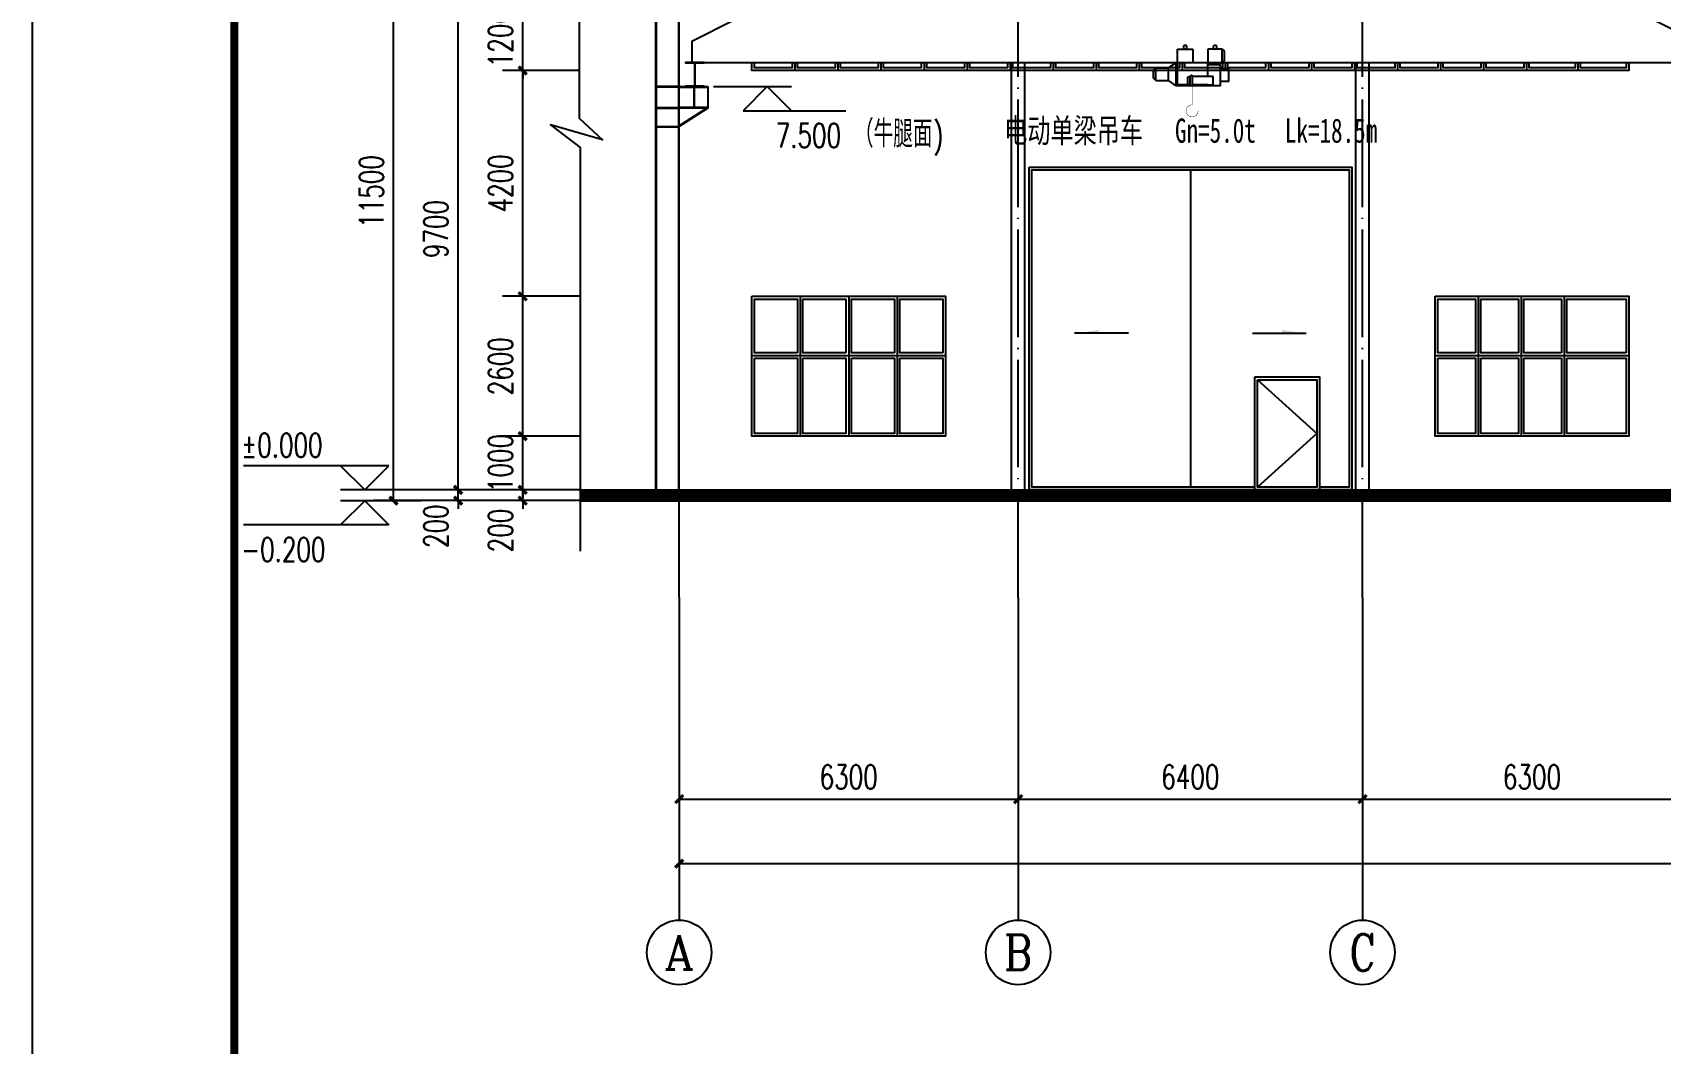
# Model space of a CAD drawing. Extents: x 1900113 to 2270874, y 17288394 to 17931430.
# Drawn here: x 2181774 to 2212030, y 17371349 to 17390147 of the extents above; entities that cross this region are included whole.
import ezdxf
from ezdxf.enums import TextEntityAlignment as Align

# ---------------------------------------------------------------- set-up
doc = ezdxf.new("R2010")
doc.units = 0
doc.header["$LTSCALE"] = 1000
doc.header["$MEASUREMENT"] = 0
doc.linetypes.add('DOTE', pattern=[2.42, 2, -0.2, 0.02, -0.2])
doc.layers.get('Defpoints').update_dxf_attribs({"color": 250})
for name, color, linetype in [('0 - 立面线', 7, 'Continuous'), ('AXIS_TEXT', 7, 'Continuous'), ('AXIS_外部', 171, 'Continuous'), ('COLUMN', 2, 'Continuous'), ('DOTE', 1, 'DOTE'), ('PUB_DIM', 161, 'Continuous'), ('PUB_TEXT', 7, 'Continuous'), ('TK', 4, 'Continuous'), ('WALL', 9, 'Continuous'), ('WINDOW', 140, 'Continuous'), ('梁柱', 3, 'Continuous')]:
    doc.layers.add(name, color=color, linetype=linetype)
doc.styles.add('_TCH_AXIS', font='COMPLEX', dxfattribs={"bigfont": 'GBCBIG'})
doc.styles.add('_TCH_DIM', font='SIMPLEX', dxfattribs={"bigfont": 'GBCBIG'})
doc.styles.add('_TCH_DIM_T3', font='SIMPLEX', dxfattribs={"width": 0.705882, "bigfont": 'GBCBIG'})
doc.styles.add('COMPLEX', font='COMPLEX')
doc.styles.add('HT', font='simhei.ttf', dxfattribs={"width": 0.7})
doc.dimstyles.new('_TCH_ARCH&&150', dxfattribs={"dimtxt": 446.25, "dimasz": 150, "dimexe": 375, "dimexo": 450, "dimgap": 189.375, "dimtad": 1, "dimdec": 0, "dimzin": 0, "dimdsep": 46, "dimtxsty": '_TCH_DIM_T3', "dimblk": 'ARCHTICK', "dimcen": 0.09, "dimclrt": 7, "dimazin": 2, "dimtfac": 1, "dimtdec": 0, "dimtix": 1, "dimtmove": 2, "dimatfit": 3, "dimfxl": 0, "dimtolj": 1, "dimtzin": 0, "dimarcsym": 0})

# ---------------------------------------------------------------- blocks, each defined once
blk = doc.blocks.new('A$C1CF62CEA')
at = {"color": 7}
for p, q in [((448, 1264), (731, 1264)), ((448, 1007), (448, 1264)), ((731, 1264), (731, 1007)), ((1279, 1264), (1012, 1264)), ((1012, 1264), (1012, 1007)), ((1279, 1007), (1279, 1264)), ((1279, 1264), (1318, 1226)), ((1318, 1044), (1318, 1226)), ((47, 913), (0, 867)), ((47, 677), (47, 913)), ((47, 913), (282, 913)), ((424, 1007), (282, 913)), ((282, 677), (282, 913)), ((1012, 1007), (424, 1007)), ((424, 583), (424, 1007)), ((448, 599), (448, 1007)), ((1012, 1007), (1279, 1007)), ((1012, 756), (1012, 1007)), ((1012, 975), (1247, 975)), ((1247, 583), (1247, 975)), ((1279, 1007), (1318, 1044)), ((0, 723), (0, 867)), ((47, 677), (0, 723)), ((47, 677), (282, 677)), ((424, 583), (282, 677)), ((679, 744), (632, 744)), ((632, 744), (632, 599)), ((718, 779), (679, 756)), ((679, 756), (679, 583)), ((718, 779), (718, 583)), ((1110, 756), (718, 756)), ((718, 756), (718, 599)), ((1110, 599), (1110, 756)), ((1404, 897), (1247, 897)), ((1404, 662), (1247, 662)), ((1404, 662), (1404, 897)), ((1247, 583), (424, 583)), ((679, 599), (448, 599)), ((1012, 599), (718, 599)), ((1012, 599), (1110, 599))]:
    blk.add_line(p, q, dxfattribs=at)
at = {"color": 7, "linetype": 'ByBlock', "const_width": 7.84}
blk.add_lwpolyline([(830, 116, -2.414214), (718, 227), (718, 583)], format="xyb", dxfattribs=at)
at = {"color": 7, "extrusion": (0, 0, -1)}
for centre in [(589, 1299), (1145, 1299)]:
    blk.add_ellipse(centre, major_axis=(24.4, 24.4), ratio=1, start_param=3.926991, end_param=10.210176, dxfattribs=at)
blk = doc.blocks.new('A$C53AF4E09')
at = {"layer": 'COLUMN'}
blk.add_hatch(color=256, dxfattribs=at).paths.add_polyline_path([(350, 450), (0, 450), (0, 440), (170, 440), (170, 10), (0, 10), (0, 0), (350, 0), (350, 10), (180, 10), (180, 440), (350, 440)])
blk.add_lwpolyline([(0, 440), (0, 450), (350, 450), (350, 440), (180, 440), (180, 10), (350, 10), (350, 0), (0, 0), (0, 10), (170, 10), (170, 440)], close=True, dxfattribs=at)
blk = doc.blocks.new('GeYuanFrame_10511414', base_point=(18.76, 4.34))
at = {"layer": 'TK'}
blk.add_lwpolyline([(18.76, 424.34), (612.76, 424.34), (612.76, 4.34), (18.76, 4.34), (18.76, 424.34)], dxfattribs=at)
at = {"layer": 'TK', "const_width": 1}
blk.add_lwpolyline([(602.76, 414.34), (43.76, 414.34), (43.76, 14.34), (602.76, 14.34)], close=True, dxfattribs=at)
blk = doc.blocks.new('_ArchTick')
at = {"color": 0, "linetype": 'ByBlock', "const_width": 0.4}
blk.add_lwpolyline([(-0.5, -0.5), (0.5, 0.5)], dxfattribs=at)
blk = doc.blocks.new('*D135')
at = {"layer": 'Defpoints', "color": 0}
for p in [(2190883, 17381642), (2192383, 17381642), (2192383, 17381442)]:
    blk.add_point(p, dxfattribs=at)
at = {"layer": 'PUB_DIM', "color": 0, "lineweight": -2}
for p, q in [((2190883, 17381642), (2190883, 17381792)), ((2191933, 17381642), (2190508, 17381642)), ((2191933, 17381442), (2190508, 17381442)), ((2190883, 17381442), (2190883, 17381642)), ((2190883, 17381442), (2190883, 17381292))]:
    blk.add_line(p, q, dxfattribs=at)
at = {"layer": 'PUB_DIM', "color": 0, "lineweight": -2, "xscale": 150, "yscale": 150, "zscale": 150}
for p, rotation in [((2190883, 17381642), 270), ((2190883, 17381442), 90)]:
    blk.add_blockref('_ArchTick', p, dxfattribs=dict(at, rotation=rotation))
at = {"layer": 'PUB_DIM', "color": 7, "insert": (2190471, 17380887), "char_height": 446.2, "attachment_point": 5, "rotation": 90, "style": '_TCH_DIM_T3'}
blk.add_mtext('\\A1;200', dxfattribs=at)
blk = doc.blocks.new('*D136')
at = {"layer": 'Defpoints', "color": 0}
for p in [(2190883, 17382642), (2192383, 17382642), (2192383, 17381642)]:
    blk.add_point(p, dxfattribs=at)
at = {"layer": 'PUB_DIM', "color": 0, "lineweight": -2}
for p, q in [((2191933, 17382642), (2190508, 17382642)), ((2190883, 17382642), (2190883, 17382792)), ((2190883, 17381642), (2190883, 17382642)), ((2191933, 17381642), (2190508, 17381642)), ((2190883, 17381642), (2190883, 17381492))]:
    blk.add_line(p, q, dxfattribs=at)
at = {"layer": 'PUB_DIM', "color": 0, "lineweight": -2, "xscale": 150, "yscale": 150, "zscale": 150}
for p, rotation in [((2190883, 17382642), 270), ((2190883, 17381642), 90)]:
    blk.add_blockref('_ArchTick', p, dxfattribs=dict(at, rotation=rotation))
at = {"layer": 'PUB_DIM', "color": 7, "insert": (2190471, 17382142), "char_height": 446.2, "attachment_point": 5, "rotation": 90, "style": '_TCH_DIM_T3'}
blk.add_mtext('\\A1;1000', dxfattribs=at)
blk = doc.blocks.new('*D137')
at = {"layer": 'Defpoints', "color": 0}
for p in [(2190883, 17385242), (2192383, 17385242), (2192383, 17382642)]:
    blk.add_point(p, dxfattribs=at)
at = {"layer": 'PUB_DIM', "color": 0, "lineweight": -2}
for p, q in [((2191933, 17385242), (2190508, 17385242)), ((2190883, 17382642), (2190883, 17385242)), ((2191933, 17382642), (2190508, 17382642))]:
    blk.add_line(p, q, dxfattribs=at)
at = {"layer": 'PUB_DIM', "color": 0, "lineweight": -2, "xscale": 150, "yscale": 150, "zscale": 150}
for p, rotation in [((2190883, 17385242), 90), ((2190883, 17382642), 270)]:
    blk.add_blockref('_ArchTick', p, dxfattribs=dict(at, rotation=rotation))
at = {"layer": 'PUB_DIM', "color": 7, "insert": (2190471, 17383942), "char_height": 446.2, "attachment_point": 5, "rotation": 90, "style": '_TCH_DIM_T3'}
blk.add_mtext('\\A1;2600', dxfattribs=at)
blk = doc.blocks.new('*D138')
at = {"layer": 'Defpoints', "color": 0}
for p in [(2190883, 17389442), (2192383, 17389442), (2192383, 17385242)]:
    blk.add_point(p, dxfattribs=at)
at = {"layer": 'PUB_DIM', "color": 0, "lineweight": -2}
for p, q in [((2191933, 17389442), (2190508, 17389442)), ((2190883, 17385242), (2190883, 17389442)), ((2191933, 17385242), (2190508, 17385242))]:
    blk.add_line(p, q, dxfattribs=at)
at = {"layer": 'PUB_DIM', "color": 0, "lineweight": -2, "xscale": 150, "yscale": 150, "zscale": 150}
for p, rotation in [((2190883, 17389442), 90), ((2190883, 17385242), 270)]:
    blk.add_blockref('_ArchTick', p, dxfattribs=dict(at, rotation=rotation))
at = {"layer": 'PUB_DIM', "color": 7, "insert": (2190471, 17387342), "char_height": 446.2, "attachment_point": 5, "rotation": 90, "style": '_TCH_DIM_T3'}
blk.add_mtext('\\A1;4200', dxfattribs=at)
blk = doc.blocks.new('*D139')
at = {"layer": 'Defpoints', "color": 0}
for p in [(2190883, 17390642), (2192383, 17390642), (2192383, 17389442)]:
    blk.add_point(p, dxfattribs=at)
at = {"layer": 'PUB_DIM', "color": 0, "lineweight": -2}
for p, q in [((2190883, 17390642), (2190883, 17390792)), ((2191933, 17390642), (2190508, 17390642)), ((2190883, 17389442), (2190883, 17390642)), ((2191933, 17389442), (2190508, 17389442)), ((2190883, 17389442), (2190883, 17389292))]:
    blk.add_line(p, q, dxfattribs=at)
at = {"layer": 'PUB_DIM', "color": 0, "lineweight": -2, "xscale": 150, "yscale": 150, "zscale": 150}
for p, rotation in [((2190883, 17390642), 270), ((2190883, 17389442), 90)]:
    blk.add_blockref('_ArchTick', p, dxfattribs=dict(at, rotation=rotation))
at = {"layer": 'PUB_DIM', "color": 7, "insert": (2190471, 17390042), "char_height": 446.2, "attachment_point": 5, "rotation": 90, "style": '_TCH_DIM_T3'}
blk.add_mtext('\\A1;1200', dxfattribs=at)
blk = doc.blocks.new('*D141')
at = {"layer": 'Defpoints', "color": 0}
for p in [(2188483, 17392942), (2192383, 17392942), (2192383, 17381442)]:
    blk.add_point(p, dxfattribs=at)
at = {"layer": 'PUB_DIM', "color": 0, "lineweight": -2}
for p, q in [((2191933, 17392942), (2188108, 17392942)), ((2188483, 17381442), (2188483, 17392942)), ((2191933, 17381442), (2188108, 17381442))]:
    blk.add_line(p, q, dxfattribs=at)
at = {"layer": 'PUB_DIM', "color": 0, "lineweight": -2, "xscale": 150, "yscale": 150, "zscale": 150}
for p, rotation in [((2188483, 17392942), 90), ((2188483, 17381442), 270)]:
    blk.add_blockref('_ArchTick', p, dxfattribs=dict(at, rotation=rotation))
at = {"layer": 'PUB_DIM', "color": 7, "insert": (2188071, 17387192), "char_height": 446.2, "attachment_point": 5, "rotation": 90, "style": '_TCH_DIM_T3'}
blk.add_mtext('\\A1;11500', dxfattribs=at)
blk = doc.blocks.new('*D142')
at = {"layer": 'Defpoints', "color": 0}
for p in [(2189683, 17381642), (2192383, 17381642), (2192383, 17381442)]:
    blk.add_point(p, dxfattribs=at)
at = {"layer": 'PUB_DIM', "color": 0, "lineweight": -2}
for p, q in [((2189683, 17381642), (2189683, 17381792)), ((2191933, 17381642), (2189308, 17381642)), ((2191933, 17381442), (2189308, 17381442)), ((2189683, 17381442), (2189683, 17381642)), ((2189683, 17381442), (2189683, 17381292))]:
    blk.add_line(p, q, dxfattribs=at)
at = {"layer": 'PUB_DIM', "color": 0, "lineweight": -2, "xscale": 150, "yscale": 150, "zscale": 150}
for p, rotation in [((2189683, 17381642), 270), ((2189683, 17381442), 90)]:
    blk.add_blockref('_ArchTick', p, dxfattribs=dict(at, rotation=rotation))
at = {"layer": 'PUB_DIM', "color": 7, "insert": (2189271, 17380967), "char_height": 446.2, "attachment_point": 5, "rotation": 90, "style": '_TCH_DIM_T3'}
blk.add_mtext('\\A1;200', dxfattribs=at)
blk = doc.blocks.new('*D143')
at = {"layer": 'Defpoints', "color": 0}
for p in [(2189683, 17391342), (2192383, 17391342), (2192383, 17381642)]:
    blk.add_point(p, dxfattribs=at)
at = {"layer": 'PUB_DIM', "color": 0, "lineweight": -2}
for p, q in [((2191933, 17391342), (2189308, 17391342)), ((2189683, 17381642), (2189683, 17391342)), ((2191933, 17381642), (2189308, 17381642))]:
    blk.add_line(p, q, dxfattribs=at)
at = {"layer": 'PUB_DIM', "color": 0, "lineweight": -2, "xscale": 150, "yscale": 150, "zscale": 150}
for p, rotation in [((2189683, 17391342), 90), ((2189683, 17381642), 270)]:
    blk.add_blockref('_ArchTick', p, dxfattribs=dict(at, rotation=rotation))
at = {"layer": 'PUB_DIM', "color": 7, "insert": (2189271, 17386492), "char_height": 446.2, "attachment_point": 5, "rotation": 90, "style": '_TCH_DIM_T3'}
blk.add_mtext('\\A1;9700', dxfattribs=at)
blk = doc.blocks.new('*D166')
at = {"layer": 'AXIS_外部', "color": 0, "lineweight": -2}
for p, q in [((2206493, 17376904), (2206493, 17375517)), ((2212793, 17376904), (2212793, 17375517)), ((2206493, 17375892), (2212793, 17375892))]:
    blk.add_line(p, q, dxfattribs=at)
at = {"layer": 'Defpoints', "color": 0}
for p in [(2206493, 17377354), (2212793, 17377354), (2212793, 17375892)]:
    blk.add_point(p, dxfattribs=at)
at = {"layer": 'AXIS_外部', "color": 0, "lineweight": -2, "xscale": 150, "yscale": 150, "zscale": 150, "rotation": 180}
blk.add_blockref('_ArchTick', (2206493, 17375892), dxfattribs=at)
at = {"layer": 'AXIS_外部', "color": 0, "lineweight": -2, "xscale": 150, "yscale": 150, "zscale": 150}
blk.add_blockref('_ArchTick', (2212793, 17375892), dxfattribs=at)
at = {"layer": 'AXIS_外部', "color": 7, "insert": (2209643, 17376304), "char_height": 446.2, "attachment_point": 5, "style": '_TCH_DIM_T3'}
blk.add_mtext('\\A1;6300', dxfattribs=at)
blk = doc.blocks.new('*D167')
at = {"layer": 'AXIS_外部', "color": 0, "lineweight": -2}
for p, q in [((2200093, 17376904), (2200093, 17375517)), ((2206493, 17376904), (2206493, 17375517)), ((2200093, 17375892), (2206493, 17375892))]:
    blk.add_line(p, q, dxfattribs=at)
at = {"layer": 'Defpoints', "color": 0}
for p in [(2200093, 17377354), (2206493, 17377354), (2206493, 17375892)]:
    blk.add_point(p, dxfattribs=at)
at = {"layer": 'AXIS_外部', "color": 0, "lineweight": -2, "xscale": 150, "yscale": 150, "zscale": 150, "rotation": 180}
blk.add_blockref('_ArchTick', (2200093, 17375892), dxfattribs=at)
at = {"layer": 'AXIS_外部', "color": 0, "lineweight": -2, "xscale": 150, "yscale": 150, "zscale": 150}
blk.add_blockref('_ArchTick', (2206493, 17375892), dxfattribs=at)
at = {"layer": 'AXIS_外部', "color": 7, "insert": (2203293, 17376304), "char_height": 446.2, "attachment_point": 5, "style": '_TCH_DIM_T3'}
blk.add_mtext('\\A1;6400', dxfattribs=at)
blk = doc.blocks.new('*D168')
at = {"layer": 'AXIS_外部', "color": 0, "lineweight": -2}
for p, q in [((2193793, 17376904), (2193793, 17375517)), ((2200093, 17376904), (2200093, 17375517)), ((2193793, 17375892), (2200093, 17375892))]:
    blk.add_line(p, q, dxfattribs=at)
at = {"layer": 'Defpoints', "color": 0}
for p in [(2193793, 17377354), (2200093, 17377354), (2200093, 17375892)]:
    blk.add_point(p, dxfattribs=at)
at = {"layer": 'AXIS_外部', "color": 0, "lineweight": -2, "xscale": 150, "yscale": 150, "zscale": 150, "rotation": 180}
blk.add_blockref('_ArchTick', (2193793, 17375892), dxfattribs=at)
at = {"layer": 'AXIS_外部', "color": 0, "lineweight": -2, "xscale": 150, "yscale": 150, "zscale": 150}
blk.add_blockref('_ArchTick', (2200093, 17375892), dxfattribs=at)
at = {"layer": 'AXIS_外部', "color": 7, "insert": (2196943, 17376304), "char_height": 446.2, "attachment_point": 5, "style": '_TCH_DIM_T3'}
blk.add_mtext('\\A1;6300', dxfattribs=at)
blk = doc.blocks.new('*D169')
at = {"layer": 'AXIS_外部', "color": 0, "lineweight": -2}
for p, q in [((2193793, 17376304), (2193793, 17374317)), ((2250793, 17376304), (2250793, 17374317)), ((2193793, 17374692), (2250793, 17374692))]:
    blk.add_line(p, q, dxfattribs=at)
at = {"layer": 'Defpoints', "color": 0}
for p in [(2193793, 17376754), (2250793, 17376754), (2250793, 17374692)]:
    blk.add_point(p, dxfattribs=at)
at = {"layer": 'AXIS_外部', "color": 0, "lineweight": -2, "xscale": 150, "yscale": 150, "zscale": 150, "rotation": 180}
blk.add_blockref('_ArchTick', (2193793, 17374692), dxfattribs=at)
at = {"layer": 'AXIS_外部', "color": 0, "lineweight": -2, "xscale": 150, "yscale": 150, "zscale": 150}
blk.add_blockref('_ArchTick', (2250793, 17374692), dxfattribs=at)
at = {"layer": 'AXIS_外部', "color": 7, "insert": (2222293, 17375104), "char_height": 446.2, "attachment_point": 5, "style": '_TCH_DIM_T3'}
blk.add_mtext('\\A1;57000', dxfattribs=at)
blk = doc.blocks.new('_AXISO')
blk.add_circle((0, 0), 0.5)
at = {"layer": 'AXIS_TEXT', "style": 'COMPLEX', "width": 1.041667}
blk.add_attdef('A', text='', height=0.56, dxfattribs=at).set_placement((-0.25, -0.28), (0.25, -0.28), align=Align.FIT)

msp = doc.modelspace()

# ---------------------------------------------------------------- hatches: boundary and pattern name
at = {"layer": 'WINDOW'}
for points in [[(2201141, 17384553.9), (2201591, 17384553.9), (2201591, 17384613.9)], [(2205447.2, 17384553.9), (2204997.2, 17384553.9), (2204997.2, 17384613.9)]]:
    msp.add_hatch(color=250, dxfattribs=at).paths.add_polyline_path(points)

# ---------------------------------------------------------------- linework, layer by layer
at = {"color": 2, "ltscale": 5}
msp.add_lwpolyline([(2194027.5, 17389591.9), (2212692.5, 17389591.9), (2212692.5, 17389981.9), (2211892.5, 17390381.9), (2194827.5, 17390381.9), (2194027.5, 17389981.9)], close=True, dxfattribs=at)
at = {"const_width": 200}
msp.add_lwpolyline([(2191954.8, 17381541.9), (2250932.5, 17381541.9), (2250932.5, 17381341.9), (2252792.5, 17381341.9)], dxfattribs=at)
for points in [[(2191954.8, 17381641.9), (2251032.5, 17381641.9), (2251032.5, 17381441.9), (2252792.5, 17381441.9)], [(2191954.8, 17381441.9), (2250832.5, 17381441.9), (2250832.5, 17381241.9), (2252792.5, 17381241.9)]]:
    msp.add_lwpolyline(points)
at = {"layer": '0 - 立面线', "color": 250}
for p, q in [((2195942.5, 17389591.9), (2195942.5, 17389441.9)), ((2196742.5, 17389591.9), (2196742.5, 17389441.9)), ((2197542.5, 17389591.9), (2197542.5, 17389441.9)), ((2198342.5, 17389591.9), (2198342.5, 17389441.9)), ((2199142.5, 17389591.9), (2199142.5, 17389441.9)), ((2199942.5, 17389591.9), (2199942.5, 17389441.9)), ((2200742.5, 17389591.9), (2200742.5, 17389441.9)), ((2201542.5, 17389591.9), (2201542.5, 17389441.9)), ((2202342.5, 17389591.9), (2202342.5, 17389441.9)), ((2203142.5, 17389591.9), (2203142.5, 17389441.9)), ((2203942.5, 17389591.9), (2203942.5, 17389441.9)), ((2204742.5, 17389591.9), (2204742.5, 17389441.9)), ((2205542.5, 17389591.9), (2205542.5, 17389441.9)), ((2206342.5, 17389591.9), (2206342.5, 17389441.9)), ((2207142.5, 17389591.9), (2207142.5, 17389441.9)), ((2207942.5, 17389591.9), (2207942.5, 17389441.9)), ((2208742.5, 17389591.9), (2208742.5, 17389441.9)), ((2209542.5, 17389591.9), (2209542.5, 17389441.9)), ((2210492.5, 17389591.9), (2210492.5, 17389441.9)), ((2203294.1, 17387591.9), (2203294.1, 17381691.9)), ((2196042.5, 17385241.9), (2196042.5, 17382641.9)), ((2196942.5, 17385241.9), (2196942.5, 17382641.9)), ((2197842.5, 17385241.9), (2197842.5, 17382641.9)), ((2195142.5, 17384141.9), (2198742.5, 17384141.9))]:
    msp.add_line(p, q, dxfattribs=at)
at = {"layer": '0 - 立面线'}
for p, q in [((2199967.5, 17381641.9), (2199967.9, 17389591.9)), ((2200217.5, 17381641.9), (2200217.9, 17389591.9)), ((2206367.5, 17381641.9), (2206367.9, 17389591.9)), ((2206617.5, 17381641.9), (2206617.9, 17389591.9))]:
    msp.add_line(p, q, dxfattribs=at)
at = {"layer": '0 - 立面线', "color": 250}
msp.add_lwpolyline([(2211442.5, 17389591.9), (2211442.5, 17389441.9), (2195142.5, 17389441.9), (2195142.5, 17389591.9)], dxfattribs=at)
for points in [[(2200294.1, 17387641.9), (2206294.1, 17387641.9), (2206294.1, 17381641.9), (2200294.1, 17381641.9)], [(2195142.5, 17385241.9), (2198742.5, 17385241.9), (2198742.5, 17382641.9), (2195142.5, 17382641.9)], [(2204494.1, 17383741.9), (2205694.1, 17383741.9), (2205694.1, 17381641.9), (2204494.1, 17381641.9)]]:
    msp.add_lwpolyline(points, close=True, dxfattribs=at)
at = {"layer": 'AXIS_外部'}
for p, q in [((2193792.5, 17379641.9), (2193792.5, 17373641.9)), ((2200092.5, 17379641.9), (2200092.5, 17373641.9)), ((2206492.5, 17379641.9), (2206492.5, 17373641.9))]:
    msp.add_line(p, q, dxfattribs=at)
at = {"layer": 'DOTE'}
for p, q in [((2193792.5, 17379641.9), (2193792.5, 17396541.9)), ((2193792.5, 17379641.9), (2193792.5, 17396541.9)), ((2200092.5, 17379641.9), (2200092.5, 17396280.9)), ((2200092.5, 17379641.9), (2200092.5, 17396280.9)), ((2206492.5, 17379641.9), (2206492.5, 17396280.9)), ((2206492.5, 17379641.9), (2206492.5, 17396280.9)), ((2191933.2, 17381641.9), (2255340, 17381641.9))]:
    msp.add_line(p, q, dxfattribs=at)
at = {"layer": 'PUB_DIM'}
for p, q in [((2194428.4, 17389141.9), (2195878.4, 17389141.9)), ((2195428.4, 17389141.9), (2194978.4, 17388691.9)), ((2195428.4, 17389141.9), (2195878.4, 17388691.9)), ((2194978.4, 17388691.9), (2196890.9, 17388691.9)), ((2188396.8, 17382091.9), (2185696.8, 17382091.9)), ((2187946.8, 17381641.9), (2187496.8, 17382091.9)), ((2187946.8, 17381641.9), (2188396.8, 17382091.9)), ((2189408.2, 17381641.9), (2187496.8, 17381641.9)), ((2187946.8, 17381441.9), (2187496.8, 17380991.9)), ((2188996.8, 17381441.9), (2187496.8, 17381441.9)), ((2187946.8, 17381441.9), (2188396.8, 17380991.9)), ((2188396.8, 17380991.9), (2185696.8, 17380991.9))]:
    msp.add_line(p, q, dxfattribs=at)
msp.add_lwpolyline([(2191933.2, 17394330.9), (2191933.2, 17388551.5), (2192366.1, 17388151.6), (2191399.1, 17388429.3), (2191954.8, 17388007.2), (2191954.8, 17380504.4)], dxfattribs=at)
at = {"layer": 'WALL', "color": 3}
for p, q in [((2193352.5, 17391431.9), (2193352.5, 17381641.9)), ((2193362.5, 17391431.9), (2193362.5, 17381641.9))]:
    msp.add_line(p, q, dxfattribs=at)
at = {"layer": 'WINDOW', "color": 250}
for p, q in [((2208642.5, 17385241.9), (2208642.5, 17382641.9)), ((2209442.5, 17385241.9), (2209442.5, 17382641.9)), ((2210242.5, 17385241.9), (2210242.5, 17382641.9)), ((2207842.5, 17384141.9), (2211442.5, 17384141.9))]:
    msp.add_line(p, q, dxfattribs=at)
for points in [[(2195892.5, 17389591.9), (2195892.5, 17389491.9), (2195192.5, 17389491.9), (2195192.5, 17389591.9)], [(2196692.5, 17389591.9), (2196692.5, 17389491.9), (2195992.5, 17389491.9), (2195992.5, 17389591.9)], [(2197492.5, 17389591.9), (2197492.5, 17389491.9), (2196792.5, 17389491.9), (2196792.5, 17389591.9)], [(2198292.5, 17389591.9), (2198292.5, 17389491.9), (2197592.5, 17389491.9), (2197592.5, 17389591.9)], [(2199092.5, 17389591.9), (2199092.5, 17389491.9), (2198392.5, 17389491.9), (2198392.5, 17389591.9)], [(2199892.5, 17389591.9), (2199892.5, 17389491.9), (2199192.5, 17389491.9), (2199192.5, 17389591.9)], [(2200692.5, 17389591.9), (2200692.5, 17389491.9), (2199992.5, 17389491.9), (2199992.5, 17389591.9)], [(2201492.5, 17389591.9), (2201492.5, 17389491.9), (2200792.5, 17389491.9), (2200792.5, 17389591.9)], [(2202292.5, 17389591.9), (2202292.5, 17389491.9), (2201592.5, 17389491.9), (2201592.5, 17389591.9)], [(2203092.5, 17389591.9), (2203092.5, 17389491.9), (2202392.5, 17389491.9), (2202392.5, 17389591.9)], [(2203892.5, 17389591.9), (2203892.5, 17389491.9), (2203192.5, 17389491.9), (2203192.5, 17389591.9)], [(2204692.5, 17389591.9), (2204692.5, 17389491.9), (2203992.5, 17389491.9), (2203992.5, 17389591.9)], [(2205492.5, 17389591.9), (2205492.5, 17389491.9), (2204792.5, 17389491.9), (2204792.5, 17389591.9)], [(2206292.5, 17389591.9), (2206292.5, 17389491.9), (2205592.5, 17389491.9), (2205592.5, 17389591.9)], [(2207092.5, 17389591.9), (2207092.5, 17389491.9), (2206392.5, 17389491.9), (2206392.5, 17389591.9)], [(2207892.5, 17389591.9), (2207892.5, 17389491.9), (2207192.5, 17389491.9), (2207192.5, 17389591.9)], [(2208692.5, 17389591.9), (2208692.5, 17389491.9), (2207992.5, 17389491.9), (2207992.5, 17389591.9)], [(2209492.5, 17389591.9), (2209492.5, 17389491.9), (2208792.5, 17389491.9), (2208792.5, 17389591.9)], [(2210442.5, 17389591.9), (2210442.5, 17389491.9), (2209592.5, 17389491.9), (2209592.5, 17389591.9)], [(2211392.5, 17389591.9), (2211392.5, 17389491.9), (2210542.5, 17389491.9), (2210542.5, 17389591.9)], [(2204494.1, 17381691.9), (2200344.1, 17381691.9), (2200344.1, 17387591.9), (2206244.1, 17387591.9), (2206244.1, 17381691.9), (2205694.1, 17381691.9)], [(2202141, 17384553.9), (2201141, 17384553.9)], [(2204447.2, 17384553.9), (2205447.2, 17384553.9)], [(2204544.1, 17383691.9), (2205644.1, 17382691.9), (2204544.1, 17381691.9)]]:
    msp.add_lwpolyline(points, dxfattribs=at)
for points in [[(2195992.5, 17384191.9), (2195192.5, 17384191.9), (2195192.5, 17385191.9), (2195992.5, 17385191.9)], [(2196892.5, 17384191.9), (2196092.5, 17384191.9), (2196092.5, 17385191.9), (2196892.5, 17385191.9)], [(2197792.5, 17384191.9), (2196992.5, 17384191.9), (2196992.5, 17385191.9), (2197792.5, 17385191.9)], [(2198692.5, 17384191.9), (2197892.5, 17384191.9), (2197892.5, 17385191.9), (2198692.5, 17385191.9)], [(2207842.5, 17385241.9), (2211442.5, 17385241.9), (2211442.5, 17382641.9), (2207842.5, 17382641.9)], [(2208592.5, 17384191.9), (2207892.5, 17384191.9), (2207892.5, 17385191.9), (2208592.5, 17385191.9)], [(2209392.5, 17384191.9), (2208692.5, 17384191.9), (2208692.5, 17385191.9), (2209392.5, 17385191.9)], [(2210192.5, 17384191.9), (2209492.5, 17384191.9), (2209492.5, 17385191.9), (2210192.5, 17385191.9)], [(2211392.5, 17384191.9), (2210292.5, 17384191.9), (2210292.5, 17385191.9), (2211392.5, 17385191.9)], [(2195192.5, 17384091.9), (2195992.5, 17384091.9), (2195992.5, 17382691.9), (2195192.5, 17382691.9)], [(2196092.5, 17384091.9), (2196892.5, 17384091.9), (2196892.5, 17382691.9), (2196092.5, 17382691.9)], [(2196992.5, 17384091.9), (2197792.5, 17384091.9), (2197792.5, 17382691.9), (2196992.5, 17382691.9)], [(2197892.5, 17384091.9), (2198692.5, 17384091.9), (2198692.5, 17382691.9), (2197892.5, 17382691.9)], [(2207892.5, 17384091.9), (2208592.5, 17384091.9), (2208592.5, 17382691.9), (2207892.5, 17382691.9)], [(2208692.5, 17384091.9), (2209392.5, 17384091.9), (2209392.5, 17382691.9), (2208692.5, 17382691.9)], [(2209492, 17384091.9), (2210192.5, 17384091.9), (2210192.5, 17382691.9), (2209492, 17382691.9)], [(2210292.5, 17384091.9), (2211392.5, 17384091.9), (2211392.5, 17382691.9), (2210292.5, 17382691.9)], [(2204544.1, 17383691.9), (2205644.1, 17383691.9), (2205644.1, 17381691.9), (2204544.1, 17381691.9)]]:
    msp.add_lwpolyline(points, close=True, dxfattribs=at)
at = {"layer": '梁柱'}
for p, q in [((2193782.5, 17381641.9), (2193782.5, 17391431.9)), ((2193792.5, 17381641.9), (2193792.5, 17391431.9)), ((2193812.5, 17389141.9), (2193362.5, 17389141.9)), ((2193812.5, 17389131.9), (2193362.5, 17389131.9)), ((2193772.5, 17389141.9), (2194322.5, 17389141.9)), ((2193772.5, 17389131.9), (2194322.5, 17389131.9)), ((2194067.5, 17388751.9), (2194067.5, 17389131.9)), ((2194077.5, 17388751.9), (2194077.5, 17389131.9)), ((2194322.5, 17389141.9), (2194322.5, 17388741.9)), ((2193362.5, 17388751.9), (2193812.5, 17388751.9)), ((2193362.5, 17388741.9), (2193812.5, 17388741.9)), ((2194322.5, 17388751.9), (2193772.5, 17388751.9)), ((2194322.5, 17388741.9), (2193772.5, 17388389)), ((2194322.5, 17388741.9), (2193772.5, 17388741.9)), ((2194306.7, 17388741.9), (2193772.5, 17388401.9)), ((2193362.5, 17388401.9), (2193772.5, 17388401.9)), ((2193362.5, 17388391.9), (2193772.5, 17388391.9))]:
    msp.add_line(p, q, dxfattribs=at)

# ---------------------------------------------------------------- block references
at = {"xscale": 150, "yscale": 150, "zscale": 150}
msp.add_blockref('GeYuanFrame_10511414', (2181773.5, 17355598), dxfattribs=at)
at = {"color": 2, "ltscale": 5}
msp.add_blockref('A$C1CF62CEA', (2202606.9, 17388575.2), dxfattribs=at)
at = {"layer": 'AXIS_外部'}
ref = msp.add_blockref('_AXISO', (2193792.5, 17373041.9), dxfattribs=dict(at, xscale=1200, yscale=1200, zscale=1200))
ref.add_attrib('A', 'A', dxfattribs={"layer": 'AXIS_TEXT', "height": 637.8, "style": '_TCH_AXIS'}).set_placement((2193519.2, 17372723), (2194065.9, 17372723), align=Align.FIT)
ref = msp.add_blockref('_AXISO', (2200092.5, 17373041.9), dxfattribs=dict(at, xscale=1200, yscale=1200, zscale=1200))
ref.add_attrib('A', 'B', dxfattribs={"layer": 'AXIS_TEXT', "height": 652.9, "style": '_TCH_AXIS'}).set_placement((2199828.3, 17372715.4), (2200356.8, 17372715.4), align=Align.FIT)
ref = msp.add_blockref('_AXISO', (2206492.5, 17373041.9), dxfattribs=dict(at, xscale=1200, yscale=1200, zscale=1200))
ref.add_attrib('A', 'C', dxfattribs={"layer": 'AXIS_TEXT', "height": 683.5, "style": '_TCH_AXIS'}).set_placement((2206248.4, 17372700.1), (2206736.6, 17372700.1), align=Align.FIT)
at = {"layer": 'COLUMN', "xscale": -1}
msp.add_blockref('A$C53AF4E09', (2194257.5, 17389141.9), dxfattribs=at)

# ---------------------------------------------------------------- texts
at = {"layer": 'PUB_TEXT'}
for s, height, style, width, p in [('7.500', 446.25, '_TCH_DIM', 0.705882, (2195585.9, 17388009.4)), (')', 446.2, '_TCH_DIM', 0.705882, (2198515.4, 17388009.4)), ('电动单梁吊车', 450.63, 'HT', 0.7, (2199832.4, 17388098.3)), ('Gn=5.0t', 450.63, 'HT', 0.7, (2203008.1, 17388098.3)), ('Lk=18.5m', 450.63, 'HT', 0.7, (2205049.6, 17388098.3)), ('%%P0.000', 446.25, '_TCH_DIM', 0.705882, (2185651.8, 17382249.4)), ('-0.200', 446.25, '_TCH_DIM', 0.705882, (2185651.8, 17380309.4))]:
    msp.add_text(s, height=height, dxfattribs=dict(at, style=style, width=width)).set_placement(p)
at = {"layer": 'PUB_TEXT', "style": '_TCH_DIM'}
msp.add_text('（牛腿面', height=506.38, dxfattribs=at).set_placement((2197040.9, 17388009.4))

# ---------------------------------------------------------------- dimensions: what is measured, and where the dimension line sits
at = {"layer": 'AXIS_外部'}
for p1, p2, distance, picture, middle in [((2193792.5, 17377354.4), (2200092.5, 17377354.4), -1462.5, '*D168', (2196942.5, 17376304.4)), ((2200092.5, 17377354.4), (2206492.5, 17377354.4), -1462.5, '*D167', (2203292.5, 17376304.4)), ((2206492.5, 17377354.4), (2212792.5, 17377354.4), -1462.5, '*D166', (2209642.5, 17376304.4)), ((2193792.5, 17376754.4), (2250792.5, 17376754.4), -2062.5, '*D169', (2222292.5, 17375104.4))]:
    dim = msp.add_aligned_dim(p1=p1, p2=p2, distance=distance, dimstyle='_TCH_ARCH&&150', dxfattribs=at)
    dim.commit()
    dim.dimension.update_dxf_attribs({"geometry": picture, "text_midpoint": middle})
at = {"layer": 'PUB_DIM'}
for p1, p2, distance, picture, middle in [((2192383.2, 17381441.9), (2192383.2, 17392941.9), 3900, '*D141', (2188070.7, 17387191.9)), ((2192383.2, 17381641.9), (2192383.2, 17391341.9), 2700, '*D143', (2189270.7, 17386491.9)), ((2192383.2, 17389442.3), (2192383.2, 17390642.3), 1500, '*D139', (2190470.7, 17390042.3)), ((2192383.2, 17385242.3), (2192383.2, 17389442.3), 1500, '*D138', (2190470.7, 17387342.3)), ((2192383.2, 17382641.9), (2192383.2, 17385242.3), 1500, '*D137', (2190470.7, 17383942.1)), ((2192383.2, 17381641.9), (2192383.2, 17382641.9), 1500, '*D136', (2190470.7, 17382141.9))]:
    dim = msp.add_aligned_dim(p1=p1, p2=p2, distance=distance, dimstyle='_TCH_ARCH&&150', dxfattribs=at)
    dim.commit()
    dim.dimension.update_dxf_attribs({"geometry": picture, "text_midpoint": middle})
for base, picture, middle in [((2189683.2, 17381641.9), '*D142', (2189270.7, 17380966.9)), ((2190883.2, 17381641.9), '*D135', (2190470.7, 17380886.9))]:
    dim = msp.add_linear_dim(base=base, p1=(2192383.2, 17381441.9), p2=(2192383.2, 17381641.9), angle=90, dimstyle='_TCH_ARCH&&150', dxfattribs=at)
    dim.commit()
    dim.dimension.update_dxf_attribs({"geometry": picture, "text_midpoint": middle, "dimtype": 129})

doc.saveas('drawing.dxf')
